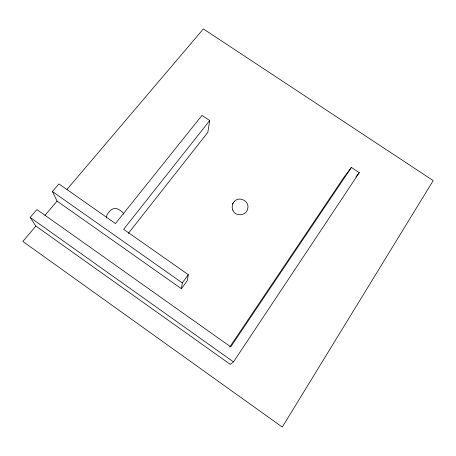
<?xml version="1.0" encoding="UTF-8"?>
<svg xmlns="http://www.w3.org/2000/svg" width="456" height="456" viewBox="0 0 456 456"><rect width="100%" height="100%" fill="white"/><g stroke="black" fill="none" stroke-linecap="round" stroke-linejoin="round"><path stroke-width="0.68" d="M232.76 210.028C235.285 217.13 246.747 215.893 247.773 208.472C249.597 201.307 239.674 195.858 234.606 201.227M181.431 288.739L182.303 282.914L188.311 274.677L123.616 229.288L209.703 120.561L202.002 115.368L115.459 223.56L58.944 183.91L52.411 191.514L57.068 201.102L181.431 288.739L187.182 280.833L188.311 274.677M209.703 120.561L207.811 132.377L128.335 233.409M232.748 203.912L232.138 207.195L232.799 210.13M232.845 203.695L233.432 202.635M232.685 204.054L232.908 203.553M351.405 167.432L230.747 346.885L36.925 209.566L30.17 217.432L35.859 226.056L230.308 364.384L233.489 361.904L359.277 172.676L351.405 167.432L343.892 177.355L229.699 347.062M233.603 202.379L234.703 201.13M233.335 202.766L233.694 202.247M355.794 177.002L359.277 172.676M35.859 226.056L22.8 241.423L282.275 427.072L433.2 180.605L203.376 28.927L66.981 189.434M44.979 215.323L57.068 201.102M52.411 191.514L182.303 282.914M30.17 217.432L233.489 361.904M123.764 214.24A6.521 6.11 -10.4 0 0 121.581 211.47L119.01 209.669A6.526 6.099 -10.5 0 0 109.896 210.98L107.901 213.442A6.538 6.116 -11.2 0 0 106.579 218.002"/></g></svg>
